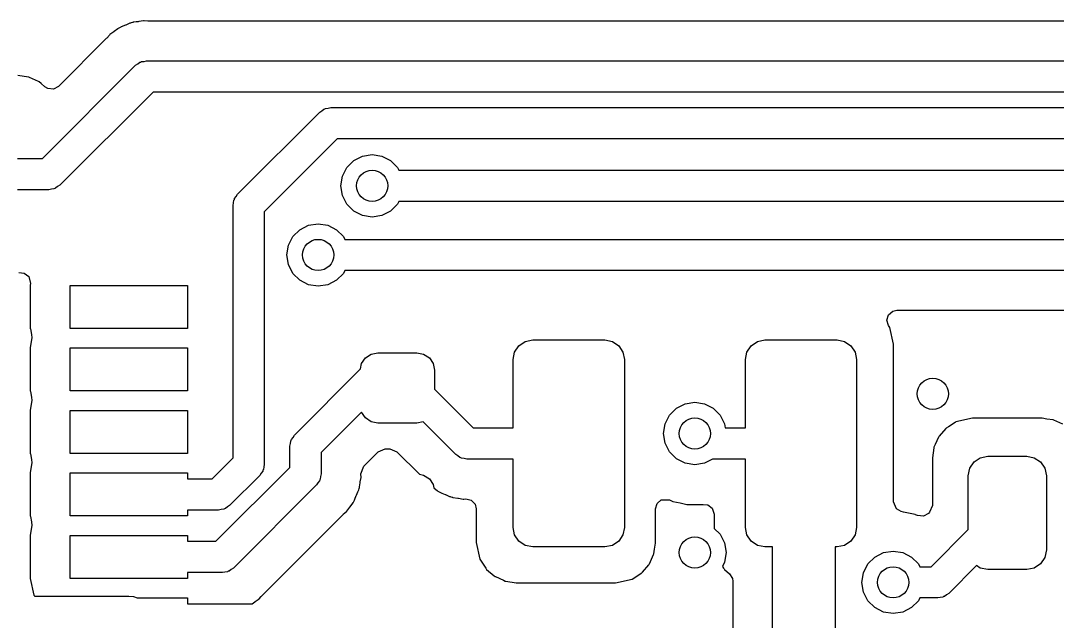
# Model space of a CAD drawing. Extents: x 0.02 to 3.58, y -2.35 to 1.97.
# Drawn here: x 2.66 to 3.183, y 1.205 to 1.508 of the extents above; entities that cross this region are included whole.
import ezdxf

# ---------------------------------------------------------------- set-up
doc = ezdxf.new("R2010")
doc.units = 0
doc.header["$MEASUREMENT"] = 0
doc.layers.add('BLACK', color=7, linetype='CONTINUOUS')

msp = doc.modelspace()

# ---------------------------------------------------------------- linework, layer by layer
at = {"layer": 'BLACK', "linetype": 'CONTINUOUS'}
for p, q in [((2.71284, 1.50578), (2.71077, 1.505)), ((2.71308, 1.50588), (2.71284, 1.50578)), ((2.71511, 1.50677), (2.71308, 1.50588)), ((2.71538, 1.50689), (2.71511, 1.50677)), ((2.71511, 1.50677), (2.71511, 1.50677)), ((2.71568, 1.50694), (2.71538, 1.50689)), ((2.71578, 1.50697), (2.71568, 1.50694)), ((2.71642, 1.50715), (2.71578, 1.50697)), ((2.71652, 1.50717), (2.71642, 1.50715)), ((2.7168, 1.50728), (2.71652, 1.50717)), ((2.7171, 1.50732), (2.7168, 1.50728)), ((2.7183, 1.50746), (2.7171, 1.50732)), ((2.7171, 1.50732), (2.7171, 1.50732)), ((2.7193, 1.50758), (2.7183, 1.50746)), ((2.71956, 1.50762), (2.7193, 1.50758)), ((2.72203, 1.50805), (2.71956, 1.50762)), ((2.72233, 1.50803), (2.72203, 1.50805)), ((2.72419, 1.50791), (2.72233, 1.50803)), ((2.72233, 1.50803), (2.72233, 1.50803)), ((2.72453, 1.50789), (2.72419, 1.50791)), ((3.37917, 1.50789), (2.72453, 1.50789)), ((2.70473, 1.50085), (2.70339, 1.49934)), ((2.70493, 1.50107), (2.70473, 1.50085)), ((2.70473, 1.50085), (2.70473, 1.50085)), ((2.707, 1.5025), (2.70493, 1.50107)), ((2.70721, 1.50265), (2.707, 1.5025)), ((2.70897, 1.504), (2.70721, 1.50265)), ((2.7092, 1.50418), (2.70897, 1.504)), ((2.70897, 1.504), (2.70897, 1.504)), ((2.70948, 1.5043), (2.7092, 1.50418)), ((2.70957, 1.50435), (2.70948, 1.5043)), ((2.71015, 1.50468), (2.70957, 1.50435)), ((2.71024, 1.50472), (2.71015, 1.50468)), ((2.71049, 1.50489), (2.71024, 1.50472)), ((2.71077, 1.505), (2.71049, 1.50489)), ((2.71077, 1.505), (2.71077, 1.505)), ((2.70319, 1.49914), (2.67902, 1.47497)), ((2.70339, 1.49934), (2.70319, 1.49914)), ((2.67095, 1.43858), (2.71795, 1.48558)), ((2.71795, 1.48558), (2.71906, 1.48628)), ((2.71906, 1.48628), (2.72009, 1.4871)), ((2.72009, 1.4871), (2.72053, 1.4872)), ((2.72053, 1.4872), (2.72091, 1.48744)), ((2.72091, 1.48744), (2.72222, 1.48758)), ((2.72222, 1.48758), (2.7235, 1.48787)), ((2.7235, 1.48787), (3.38001, 1.48787)), ((2.6617, 1.47997), (2.65864, 1.48041)), ((2.66415, 1.47961), (2.6617, 1.47997)), ((2.66448, 1.47947), (2.66415, 1.47961)), ((2.66906, 1.47737), (2.66448, 1.47947)), ((2.66938, 1.47723), (2.66906, 1.47737)), ((2.66906, 1.47737), (2.66906, 1.47737)), ((2.67038, 1.47636), (2.66938, 1.47723)), ((2.67227, 1.47473), (2.67038, 1.47636)), ((2.67378, 1.47383), (2.67227, 1.47473)), ((2.67902, 1.47497), (2.67657, 1.47363)), ((2.67657, 1.47363), (2.67378, 1.47383)), ((2.72677, 1.47213), (2.67977, 1.42513)), ((3.37674, 1.47213), (2.72677, 1.47213)), ((2.8134, 1.46357), (2.81379, 1.46381)), ((2.81379, 1.46381), (2.8151, 1.46396)), ((2.8151, 1.46396), (2.81638, 1.46425)), ((2.81638, 1.46425), (3.30864, 1.46425)), ((2.76943, 1.42057), (2.81082, 1.46196)), ((2.81082, 1.46196), (2.81193, 1.46265)), ((2.81193, 1.46265), (2.81296, 1.46347)), ((2.81296, 1.46347), (2.8134, 1.46357)), ((2.81964, 1.4485), (2.78287, 1.41174)), ((3.30536, 1.4485), (2.81964, 1.4485)), ((2.65846, 1.43858), (2.67095, 1.43858)), ((2.82453, 1.43414), (2.82801, 1.43762)), ((2.82801, 1.43762), (2.8324, 1.43986)), ((2.8324, 1.43986), (2.83727, 1.44063)), ((2.83727, 1.44063), (2.84214, 1.43986)), ((2.84214, 1.43986), (2.84653, 1.43762)), ((2.84653, 1.43762), (2.85001, 1.43414)), ((2.82229, 1.42975), (2.82453, 1.43414)), ((2.85001, 1.43414), (2.85072, 1.43276)), ((2.85072, 1.43276), (3.24513, 1.43276)), ((2.82152, 1.42488), (2.82229, 1.42975)), ((2.67421, 1.42283), (2.65846, 1.42283)), ((2.67549, 1.42313), (2.67421, 1.42283)), ((2.6768, 1.42327), (2.67549, 1.42313)), ((2.67719, 1.42351), (2.6768, 1.42327)), ((2.67763, 1.42361), (2.67719, 1.42351)), ((2.67866, 1.42443), (2.67763, 1.42361)), ((2.67977, 1.42513), (2.67866, 1.42443)), ((2.82229, 1.42002), (2.82152, 1.42488)), ((2.76742, 1.4163), (2.76757, 1.4176)), ((2.76757, 1.4176), (2.76781, 1.41799)), ((2.76781, 1.41799), (2.76791, 1.41843)), ((2.76791, 1.41843), (2.76873, 1.41945)), ((2.76873, 1.41945), (2.76943, 1.42057)), ((2.82453, 1.41563), (2.82229, 1.42002)), ((2.85072, 1.41701), (2.85001, 1.41563)), ((3.24186, 1.41701), (2.85072, 1.41701)), ((2.76713, 1.41501), (2.76742, 1.4163)), ((2.76713, 1.28771), (2.76713, 1.41501)), ((2.78287, 1.41174), (2.78287, 1.28444)), ((2.82801, 1.41214), (2.82453, 1.41563)), ((2.8324, 1.4099), (2.82801, 1.41214)), ((2.84653, 1.41214), (2.84214, 1.4099)), ((2.85001, 1.41563), (2.84653, 1.41214)), ((2.83727, 1.40913), (2.8324, 1.4099)), ((2.84214, 1.4099), (2.83727, 1.40913)), ((2.79726, 1.39926), (2.80074, 1.40274)), ((2.80074, 1.40274), (2.80513, 1.40498)), ((2.80513, 1.40498), (2.81, 1.40575)), ((2.81, 1.40575), (2.81487, 1.40498)), ((2.81487, 1.40498), (2.81926, 1.40274)), ((2.81926, 1.40274), (2.82274, 1.39926)), ((2.79502, 1.39487), (2.79726, 1.39926)), ((2.82274, 1.39926), (2.82344, 1.39787)), ((2.82344, 1.39787), (3.24661, 1.39787)), ((2.79425, 1.39), (2.79502, 1.39487)), ((2.79502, 1.38513), (2.79425, 1.39)), ((2.65901, 1.3811), (2.6618, 1.3809)), ((2.6618, 1.3809), (2.66404, 1.37923)), ((2.79726, 1.38074), (2.79502, 1.38513)), ((2.80074, 1.37726), (2.79726, 1.38074)), ((2.82274, 1.38074), (2.81926, 1.37726)), ((2.82344, 1.38213), (2.82274, 1.38074)), ((3.24333, 1.38213), (2.82344, 1.38213)), ((2.66404, 1.37923), (2.66498, 1.37555)), ((2.66498, 1.37555), (2.66487, 1.37478)), ((2.80513, 1.37502), (2.80074, 1.37726)), ((2.81, 1.37425), (2.80513, 1.37502)), ((2.81487, 1.37502), (2.81, 1.37425)), ((2.81926, 1.37726), (2.81487, 1.37502)), ((2.66487, 1.37478), (2.66484, 1.37461)), ((2.66484, 1.37461), (2.66484, 1.35295)), ((2.66487, 1.37478), (2.66487, 1.37478)), ((2.68504, 1.35295), (2.68504, 1.37461)), ((2.68504, 1.37461), (2.74409, 1.37461)), ((2.74409, 1.37461), (2.74409, 1.35295)), ((3.09689, 1.35715), (3.09768, 1.35983)), ((3.09768, 1.35983), (3.09979, 1.36166)), ((3.09979, 1.36166), (3.10185, 1.36211)), ((3.10185, 1.36211), (3.23298, 1.36211)), ((3.09768, 1.35446), (3.09689, 1.35715)), ((3.09837, 1.35339), (3.09768, 1.35446)), ((2.66484, 1.35295), (2.6649, 1.35269)), ((2.6649, 1.35269), (2.6649, 1.35269)), ((2.6649, 1.35269), (2.6655, 1.34991)), ((2.6655, 1.34991), (2.66557, 1.34815)), ((2.74409, 1.35295), (2.68504, 1.35295)), ((3.1002, 1.345), (3.09837, 1.35339)), ((2.66557, 1.34815), (2.66487, 1.34329)), ((2.90914, 1.34109), (2.91127, 1.34428)), ((2.91127, 1.34428), (2.91446, 1.34642)), ((2.91446, 1.34642), (2.91823, 1.34717)), ((2.91823, 1.34717), (2.95465, 1.34717)), ((2.95465, 1.34717), (2.95841, 1.34642)), ((2.95841, 1.34642), (2.96161, 1.34428)), ((2.96161, 1.34428), (2.96374, 1.34109)), ((3.02626, 1.34109), (3.02839, 1.34428)), ((3.02839, 1.34428), (3.03159, 1.34642)), ((3.03159, 1.34642), (3.03535, 1.34717)), ((3.03535, 1.34717), (3.07177, 1.34717)), ((3.07177, 1.34717), (3.07554, 1.34642)), ((3.07554, 1.34642), (3.07873, 1.34428)), ((3.07873, 1.34428), (3.08086, 1.34109)), ((3.1002, 1.26554), (3.1002, 1.345)), ((2.66487, 1.34329), (2.66484, 1.34311)), ((2.66484, 1.34311), (2.66484, 1.32146)), ((2.66487, 1.34329), (2.66487, 1.34329)), ((2.68504, 1.32146), (2.68504, 1.34311)), ((2.68504, 1.34311), (2.74409, 1.34311)), ((2.74409, 1.34311), (2.74409, 1.32146)), ((2.83389, 1.33813), (2.83677, 1.34005)), ((2.83677, 1.34005), (2.84016, 1.34073)), ((2.84016, 1.34073), (2.85984, 1.34073)), ((2.85984, 1.34073), (2.86323, 1.34005)), ((2.86323, 1.34005), (2.86611, 1.33813)), ((2.90839, 1.33732), (2.90914, 1.34109)), ((2.96374, 1.34109), (2.96449, 1.33732)), ((3.02551, 1.33732), (3.02626, 1.34109)), ((3.08086, 1.34109), (3.08161, 1.33732)), ((2.83144, 1.33257), (2.83197, 1.33526)), ((2.83197, 1.33526), (2.83389, 1.33813)), ((2.86611, 1.33813), (2.86803, 1.33526)), ((2.86803, 1.33526), (2.8687, 1.33187)), ((2.90839, 1.30287), (2.90839, 1.33732)), ((2.96449, 1.33732), (2.96449, 1.25268)), ((3.02551, 1.30287), (3.02551, 1.33732)), ((3.08161, 1.33732), (3.08161, 1.25268)), ((2.79805, 1.29919), (2.83144, 1.33257)), ((2.8687, 1.33187), (2.8687, 1.32243)), ((2.66484, 1.32146), (2.6649, 1.3212)), ((2.6649, 1.3212), (2.6649, 1.3212)), ((2.6649, 1.3212), (2.6655, 1.31841)), ((2.6655, 1.31841), (2.66557, 1.31665)), ((2.74409, 1.32146), (2.68504, 1.32146)), ((2.8687, 1.32243), (2.88826, 1.30287)), ((2.66557, 1.31665), (2.66487, 1.31179)), ((2.98726, 1.30926), (2.99074, 1.31274)), ((2.99074, 1.31274), (2.99513, 1.31498)), ((2.99513, 1.31498), (3, 1.31575)), ((3, 1.31575), (3.00487, 1.31498)), ((3.00487, 1.31498), (3.00926, 1.31274)), ((3.00926, 1.31274), (3.01274, 1.30926)), ((2.66487, 1.31179), (2.66484, 1.31161)), ((2.66484, 1.31161), (2.66484, 1.28996)), ((2.66487, 1.31179), (2.66487, 1.31179)), ((2.68504, 1.28996), (2.68504, 1.31161)), ((2.68504, 1.31161), (2.74409, 1.31161)), ((2.74409, 1.31161), (2.74409, 1.28996)), ((2.83196, 1.31083), (2.8115, 1.29036)), ((2.83197, 1.31076), (2.83196, 1.31083)), ((2.83389, 1.30789), (2.83197, 1.31076)), ((2.83677, 1.30597), (2.83389, 1.30789)), ((2.98502, 1.30487), (2.98726, 1.30926)), ((3.01274, 1.30926), (3.01498, 1.30487)), ((3.14, 1.3077), (3.13161, 1.30587)), ((3.175, 1.3077), (3.14, 1.3077)), ((3.17517, 1.30767), (3.175, 1.3077)), ((3.17518, 1.30767), (3.17517, 1.30767)), ((3.17759, 1.30732), (3.17518, 1.30767)), ((3.18069, 1.30688), (3.17759, 1.30732)), ((2.84016, 1.3053), (2.83677, 1.30597)), ((2.85984, 1.3053), (2.84016, 1.3053)), ((2.86295, 1.30591), (2.85984, 1.3053)), ((2.87943, 1.28943), (2.86295, 1.30591)), ((2.88826, 1.30287), (2.90839, 1.30287)), ((2.98425, 1.3), (2.98502, 1.30487)), ((3.01498, 1.30487), (3.01529, 1.30287)), ((3.01529, 1.30287), (3.02551, 1.30287)), ((3.12654, 1.3025), (3.12324, 1.29869)), ((3.12677, 1.30276), (3.12654, 1.3025)), ((3.12654, 1.3025), (3.12654, 1.3025)), ((3.12786, 1.30346), (3.12677, 1.30276)), ((3.13124, 1.30563), (3.12786, 1.30346)), ((3.13161, 1.30587), (3.13124, 1.30563)), ((3.13124, 1.30563), (3.13124, 1.30563)), ((3.18101, 1.30673), (3.18069, 1.30688)), ((3.1856, 1.30464), (3.18101, 1.30673)), ((2.79619, 1.29622), (2.79643, 1.29661)), ((2.79643, 1.29661), (2.79653, 1.29705)), ((2.79653, 1.29705), (2.79736, 1.29808)), ((2.79736, 1.29808), (2.79805, 1.29919)), ((2.98502, 1.29513), (2.98425, 1.3)), ((3.12286, 1.2981), (3.12118, 1.29441)), ((3.12301, 1.29842), (3.12286, 1.2981)), ((3.12286, 1.2981), (3.12286, 1.2981)), ((3.12324, 1.29869), (3.12301, 1.29842)), ((3.12324, 1.29869), (3.12324, 1.29869)), ((2.79575, 1.29364), (2.79604, 1.29492)), ((2.79575, 1.28293), (2.79575, 1.29364)), ((2.79604, 1.29492), (2.79619, 1.29622)), ((2.8403, 1.29085), (2.84381, 1.2923)), ((2.84381, 1.2923), (2.84619, 1.2923)), ((2.84619, 1.2923), (2.8497, 1.29085)), ((2.98726, 1.29074), (2.98502, 1.29513)), ((3.12057, 1.29284), (3.11984, 1.28776)), ((3.12062, 1.29319), (3.12057, 1.29284)), ((3.12118, 1.29441), (3.12062, 1.29319)), ((2.66484, 1.28996), (2.6649, 1.2897)), ((2.6649, 1.2897), (2.6649, 1.2897)), ((2.6649, 1.2897), (2.6655, 1.28692)), ((2.6655, 1.28692), (2.66557, 1.28516)), ((2.74409, 1.28996), (2.68504, 1.28996)), ((2.75658, 1.27717), (2.76713, 1.28771)), ((2.8115, 1.29036), (2.8115, 1.27965)), ((2.833, 1.28355), (2.8403, 1.29085)), ((2.8497, 1.29085), (2.8611, 1.27946)), ((2.88055, 1.28873), (2.87943, 1.28943)), ((2.88157, 1.28791), (2.88055, 1.28873)), ((2.88201, 1.28781), (2.88157, 1.28791)), ((2.8824, 1.28757), (2.88201, 1.28781)), ((2.8837, 1.28742), (2.8824, 1.28757)), ((2.88499, 1.28713), (2.8837, 1.28742)), ((2.90839, 1.28713), (2.88499, 1.28713)), ((2.90839, 1.25268), (2.90839, 1.28713)), ((2.99074, 1.28726), (2.98726, 1.29074)), ((2.99513, 1.28502), (2.99074, 1.28726)), ((3.00899, 1.28713), (3.00487, 1.28502)), ((3.02551, 1.28713), (3.00899, 1.28713)), ((3.02551, 1.25268), (3.02551, 1.28713)), ((3.11984, 1.28776), (3.1198, 1.2875)), ((3.1198, 1.2875), (3.1198, 1.26381)), ((3.1408, 1.28566), (3.14399, 1.28779)), ((3.14399, 1.28779), (3.14776, 1.28854)), ((3.14776, 1.28854), (3.16744, 1.28854)), ((3.16744, 1.28854), (3.17121, 1.28779)), ((3.17121, 1.28779), (3.1744, 1.28566)), ((2.66557, 1.28516), (2.66487, 1.28029)), ((2.75849, 1.24567), (2.79575, 1.28293)), ((2.78209, 1.28102), (2.78127, 1.27999)), ((2.78219, 1.28146), (2.78209, 1.28102)), ((2.78243, 1.28185), (2.78219, 1.28146)), ((2.78258, 1.28315), (2.78243, 1.28185)), ((2.78287, 1.28444), (2.78258, 1.28315)), ((2.83155, 1.27975), (2.833, 1.28355)), ((3, 1.28425), (2.99513, 1.28502)), ((3.00487, 1.28502), (3, 1.28425)), ((3.13791, 1.2787), (3.13866, 1.28247)), ((3.13866, 1.28247), (3.1408, 1.28566)), ((3.1744, 1.28566), (3.17653, 1.28247)), ((3.17653, 1.28247), (3.17728, 1.2787)), ((2.66487, 1.28029), (2.66484, 1.28012)), ((2.66484, 1.28012), (2.66484, 1.25846)), ((2.66487, 1.28029), (2.66487, 1.28029)), ((2.68504, 1.25846), (2.68504, 1.28012)), ((2.68504, 1.28012), (2.74409, 1.28012)), ((2.74409, 1.28012), (2.74409, 1.27717)), ((2.74409, 1.27717), (2.75658, 1.27717)), ((2.78057, 1.27888), (2.7654, 1.26371)), ((2.78127, 1.27999), (2.78057, 1.27888)), ((2.81071, 1.27624), (2.80989, 1.27521)), ((2.81081, 1.27668), (2.81071, 1.27624)), ((2.81105, 1.27706), (2.81081, 1.27668)), ((2.8112, 1.27837), (2.81105, 1.27706)), ((2.8115, 1.27965), (2.8112, 1.27837)), ((2.8312, 1.27543), (2.83123, 1.27558)), ((2.83123, 1.27558), (2.83166, 1.2779)), ((2.83166, 1.2779), (2.83155, 1.27975)), ((2.8611, 1.27946), (2.86323, 1.27903)), ((2.86323, 1.27903), (2.86611, 1.27711)), ((2.86611, 1.27711), (2.86803, 1.27424)), ((3.13791, 1.25155), (3.13791, 1.2787)), ((3.17728, 1.2787), (3.17728, 1.2413)), ((2.80919, 1.2741), (2.76731, 1.23222)), ((2.80989, 1.27521), (2.80919, 1.2741)), ((2.82939, 1.26897), (2.83011, 1.27055)), ((2.83011, 1.27055), (2.83043, 1.27126)), ((2.83043, 1.27126), (2.83048, 1.27156)), ((2.83048, 1.27156), (2.83051, 1.27166)), ((2.83051, 1.27166), (2.8307, 1.2723)), ((2.8307, 1.2723), (2.83072, 1.2724)), ((2.83072, 1.2724), (2.83083, 1.27268)), ((2.83083, 1.27268), (2.8309, 1.27319)), ((2.8309, 1.27319), (2.83116, 1.27517)), ((2.83116, 1.27517), (2.8312, 1.27543)), ((2.86803, 1.27424), (2.86835, 1.27261)), ((2.86835, 1.27261), (2.86847, 1.27252)), ((2.86847, 1.27252), (2.87008, 1.27126)), ((2.87008, 1.27126), (2.87045, 1.27097)), ((2.87045, 1.27097), (2.87072, 1.27085)), ((2.87072, 1.27085), (2.87081, 1.27079)), ((2.87081, 1.27079), (2.87139, 1.27047)), ((2.87139, 1.27047), (2.87148, 1.27042)), ((2.87148, 1.27042), (2.87173, 1.27024)), ((2.82747, 1.26488), (2.82765, 1.26511)), ((2.82765, 1.26511), (2.82777, 1.26538)), ((2.82777, 1.26538), (2.82783, 1.26547)), ((2.82783, 1.26547), (2.82816, 1.26605)), ((2.82816, 1.26605), (2.82821, 1.26615)), ((2.82821, 1.26615), (2.82838, 1.26639)), ((2.82838, 1.26639), (2.8286, 1.26696)), ((2.8286, 1.26696), (2.82929, 1.26873)), ((2.82929, 1.26873), (2.82939, 1.26897)), ((2.87173, 1.27024), (2.872, 1.27014)), ((2.872, 1.27014), (2.872, 1.27014)), ((2.872, 1.27014), (2.87245, 1.26996)), ((2.87245, 1.26996), (2.87407, 1.26933)), ((2.87407, 1.26933), (2.87431, 1.26923)), ((2.87431, 1.26923), (2.87633, 1.26832)), ((2.87633, 1.26832), (2.87633, 1.26832)), ((2.87633, 1.26832), (2.8766, 1.26819)), ((2.8766, 1.26819), (2.87689, 1.26814)), ((2.87689, 1.26814), (2.87699, 1.26811)), ((2.87699, 1.26811), (2.87763, 1.26793)), ((2.87763, 1.26793), (2.87774, 1.2679)), ((2.87774, 1.2679), (2.87801, 1.26779)), ((2.87801, 1.26779), (2.88051, 1.26746)), ((2.88051, 1.26746), (2.88076, 1.26742)), ((2.88076, 1.26742), (2.88324, 1.26696)), ((2.88324, 1.26696), (2.88353, 1.26698)), ((2.88353, 1.26698), (2.88456, 1.26704)), ((2.88353, 1.26698), (2.88353, 1.26698)), ((2.88456, 1.26704), (2.88728, 1.26641)), ((2.88728, 1.26641), (2.88923, 1.26441)), ((2.98098, 1.26471), (2.9831, 1.26654)), ((2.9831, 1.26654), (2.98718, 1.26656)), ((2.98718, 1.26656), (2.98865, 1.2659)), ((2.98865, 1.2659), (2.98865, 1.2659)), ((2.98865, 1.2659), (2.98889, 1.2658)), ((2.98889, 1.2658), (2.99256, 1.26501)), ((3.10167, 1.26202), (3.1002, 1.26554)), ((2.75984, 1.26142), (2.74409, 1.26142)), ((2.74409, 1.26142), (2.74409, 1.25846)), ((2.76112, 1.26171), (2.75984, 1.26142)), ((2.76243, 1.26186), (2.76112, 1.26171)), ((2.76282, 1.2621), (2.76243, 1.26186)), ((2.76326, 1.2622), (2.76282, 1.2621)), ((2.76429, 1.26302), (2.76326, 1.2622)), ((2.7654, 1.26371), (2.76429, 1.26302)), ((2.82287, 1.25945), (2.82427, 1.26067)), ((2.82427, 1.26067), (2.8245, 1.26087)), ((2.8245, 1.26087), (2.82594, 1.26293)), ((2.82594, 1.26293), (2.8261, 1.26313)), ((2.8261, 1.26313), (2.82747, 1.26488)), ((2.82747, 1.26488), (2.82747, 1.26488)), ((2.88923, 1.26441), (2.8898, 1.26209)), ((2.8898, 1.26209), (2.8898, 1.245)), ((2.9802, 1.26203), (2.98098, 1.26471)), ((2.9802, 1.245), (2.9802, 1.26203)), ((2.99256, 1.26501), (2.99599, 1.26429)), ((2.99599, 1.26429), (2.99599, 1.26429)), ((2.99599, 1.26429), (2.99624, 1.26423)), ((2.99624, 1.26423), (3.00376, 1.26423)), ((3.00376, 1.26423), (3.00401, 1.26429)), ((3.00401, 1.26429), (3.00427, 1.26431)), ((3.00427, 1.26431), (3.00428, 1.26421)), ((3.00428, 1.26421), (3.0066, 1.26403)), ((3.0066, 1.26403), (3.00883, 1.26235)), ((3.00883, 1.26235), (3.0098, 1.25939)), ((3.10413, 1.26069), (3.10167, 1.26202)), ((3.10527, 1.26045), (3.10413, 1.26069)), ((3.11111, 1.2592), (3.10527, 1.26045)), ((3.11835, 1.2603), (3.11778, 1.25972)), ((3.1198, 1.26381), (3.11835, 1.2603)), ((2.66484, 1.25846), (2.6649, 1.2582)), ((2.6649, 1.2582), (2.6649, 1.2582)), ((2.6649, 1.2582), (2.6655, 1.25542)), ((2.6655, 1.25542), (2.66557, 1.25366)), ((2.74409, 1.25846), (2.68504, 1.25846)), ((2.78207, 1.21866), (2.82262, 1.25922)), ((2.82262, 1.25922), (2.82287, 1.25945)), ((3.0098, 1.25939), (3.0098, 1.25219)), ((3.11135, 1.2591), (3.11111, 1.2592)), ((3.11225, 1.2587), (3.11135, 1.2591)), ((3.11135, 1.2591), (3.11135, 1.2591)), ((3.11532, 1.25838), (3.11225, 1.2587)), ((3.11778, 1.25972), (3.11532, 1.25838)), ((2.66557, 1.25366), (2.66487, 1.2488)), ((2.90914, 1.24891), (2.90839, 1.25268)), ((2.96449, 1.25268), (2.96374, 1.24891)), ((3.0098, 1.25219), (3.01274, 1.24926)), ((3.02626, 1.24891), (3.02551, 1.25268)), ((3.08161, 1.25268), (3.08086, 1.24891)), ((3.11924, 1.23287), (3.13791, 1.25155)), ((2.66487, 1.2488), (2.66484, 1.24862)), ((2.66484, 1.24862), (2.66484, 1.22697)), ((2.66487, 1.2488), (2.66487, 1.2488)), ((2.68504, 1.22697), (2.68504, 1.24862)), ((2.68504, 1.24862), (2.74409, 1.24862)), ((2.74409, 1.24862), (2.74409, 1.24567)), ((2.74409, 1.24567), (2.75849, 1.24567)), ((2.8898, 1.245), (2.89163, 1.23661)), ((2.91127, 1.24572), (2.90914, 1.24891)), ((2.91446, 1.24358), (2.91127, 1.24572)), ((2.96161, 1.24572), (2.95841, 1.24358)), ((2.96374, 1.24891), (2.96161, 1.24572)), ((2.97972, 1.24168), (2.98017, 1.24482)), ((2.98017, 1.24483), (2.9802, 1.245)), ((2.98017, 1.24482), (2.98017, 1.24483)), ((3.01274, 1.24926), (3.01498, 1.24487)), ((3.01498, 1.24487), (3.01575, 1.24)), ((3.02839, 1.24572), (3.02626, 1.24891)), ((3.03159, 1.24358), (3.02839, 1.24572)), ((3.07873, 1.24572), (3.07554, 1.24358)), ((3.08086, 1.24891), (3.07873, 1.24572)), ((2.91823, 1.24283), (2.91446, 1.24358)), ((2.95465, 1.24283), (2.91823, 1.24283)), ((2.95841, 1.24358), (2.95465, 1.24283)), ((2.97714, 1.2344), (2.97923, 1.23899)), ((2.97923, 1.23899), (2.97938, 1.23931)), ((2.97938, 1.23931), (2.97972, 1.24168)), ((3.01575, 1.24), (3.01498, 1.23513)), ((3.03535, 1.24283), (3.03159, 1.24358)), ((3.03925, 1.24283), (3.03535, 1.24283)), ((3.03925, 1.195), (3.03925, 1.24283)), ((3.07177, 1.24283), (3.07075, 1.24283)), ((3.07075, 1.24283), (3.07075, 1.20152)), ((3.07554, 1.24358), (3.07177, 1.24283)), ((3.09074, 1.23774), (3.09513, 1.23998)), ((3.09513, 1.23998), (3.1, 1.24075)), ((3.1, 1.24075), (3.10487, 1.23998)), ((3.10487, 1.23998), (3.10926, 1.23774)), ((3.17728, 1.2413), (3.17653, 1.23753)), ((2.89163, 1.23661), (2.89187, 1.23624)), ((2.89187, 1.23624), (2.89187, 1.23624)), ((2.89187, 1.23624), (2.89454, 1.23207)), ((2.97357, 1.23014), (2.97676, 1.23381)), ((2.97676, 1.23381), (2.97699, 1.23408)), ((2.97676, 1.23381), (2.97676, 1.23381)), ((2.97699, 1.23408), (2.97714, 1.2344)), ((2.97714, 1.2344), (2.97714, 1.2344)), ((3.01498, 1.23513), (3.01392, 1.23305)), ((3.08502, 1.22987), (3.08726, 1.23426)), ((3.08726, 1.23426), (3.09074, 1.23774)), ((3.10926, 1.23774), (3.11274, 1.23426)), ((3.11274, 1.23426), (3.11344, 1.23287)), ((3.1744, 1.23434), (3.17121, 1.23221)), ((3.17653, 1.23753), (3.1744, 1.23434)), ((2.76175, 1.22992), (2.74409, 1.22992)), ((2.74409, 1.22992), (2.74409, 1.22697)), ((2.76304, 1.23021), (2.76175, 1.22992)), ((2.76434, 1.23036), (2.76304, 1.23021)), ((2.76473, 1.2306), (2.76434, 1.23036)), ((2.76517, 1.2307), (2.76473, 1.2306)), ((2.7662, 1.23152), (2.76517, 1.2307)), ((2.76731, 1.23222), (2.7662, 1.23152)), ((2.89454, 1.23207), (2.89474, 1.23177)), ((2.89474, 1.23177), (2.895, 1.23154)), ((2.895, 1.23154), (2.895, 1.23154)), ((2.895, 1.23154), (2.89881, 1.22824)), ((2.96919, 1.22715), (2.97293, 1.22954)), ((2.97293, 1.22954), (2.97323, 1.22974)), ((2.97293, 1.22954), (2.97293, 1.22954)), ((2.97323, 1.22974), (2.97357, 1.23014)), ((3.01392, 1.23305), (3.01454, 1.23207)), ((3.01454, 1.23207), (3.01474, 1.23177)), ((3.01474, 1.23177), (3.015, 1.23154)), ((3.015, 1.23154), (3.015, 1.23154)), ((3.015, 1.23154), (3.01752, 1.22936)), ((3.01752, 1.22936), (3.01903, 1.22701)), ((3.08425, 1.225), (3.08502, 1.22987)), ((3.11344, 1.23287), (3.11924, 1.23287)), ((3.1421, 1.23347), (3.12806, 1.21942)), ((3.14399, 1.23221), (3.1421, 1.23347)), ((3.14776, 1.23146), (3.14399, 1.23221)), ((3.16744, 1.23146), (3.14776, 1.23146)), ((3.17121, 1.23221), (3.16744, 1.23146)), ((2.66484, 1.22697), (2.66667, 1.21858)), ((2.74409, 1.22697), (2.68504, 1.22697)), ((2.89881, 1.22824), (2.89881, 1.22824)), ((2.89881, 1.22824), (2.89908, 1.22801)), ((2.89908, 1.22801), (2.8994, 1.22786)), ((2.8994, 1.22786), (2.8994, 1.22786)), ((2.8994, 1.22786), (2.90343, 1.22603)), ((2.90343, 1.22603), (2.90431, 1.22562)), ((2.90431, 1.22562), (2.90466, 1.22557)), ((2.90466, 1.22557), (2.90982, 1.22483)), ((2.90982, 1.22483), (2.90983, 1.22483)), ((2.90983, 1.22483), (2.91, 1.2248)), ((2.91, 1.2248), (2.96, 1.2248)), ((2.96, 1.2248), (2.96839, 1.22663)), ((2.96839, 1.22663), (2.96919, 1.22715)), ((3.01903, 1.22701), (3.01923, 1.22561)), ((3.01923, 1.22561), (3.01923, 1.1982)), ((3.08502, 1.22013), (3.08425, 1.225)), ((2.66667, 1.21858), (2.66691, 1.2182)), ((2.66691, 1.2182), (2.66691, 1.2182)), ((2.66691, 1.2182), (2.66697, 1.21811)), ((2.66697, 1.21811), (2.71457, 1.21811)), ((2.71457, 1.21811), (2.71686, 1.21789)), ((2.78127, 1.21778), (2.78187, 1.21845)), ((2.78187, 1.21845), (2.78207, 1.21866)), ((3.08726, 1.21574), (3.08502, 1.22013)), ((3.12694, 1.21872), (3.12591, 1.2179)), ((3.12806, 1.21942), (3.12694, 1.21872)), ((2.71686, 1.21789), (2.71876, 1.21713)), ((2.71876, 1.21713), (2.74409, 1.21713)), ((2.74409, 1.21713), (2.74409, 1.21417)), ((2.74409, 1.21417), (2.77678, 1.21417)), ((2.77678, 1.21417), (2.77805, 1.21515)), ((2.77805, 1.21515), (2.77826, 1.2153)), ((2.77826, 1.2153), (2.78033, 1.21672)), ((2.78033, 1.21672), (2.78127, 1.21778)), ((3.09074, 1.21226), (3.08726, 1.21574)), ((3.11274, 1.21574), (3.10926, 1.21226)), ((3.11344, 1.21713), (3.11274, 1.21574)), ((3.1225, 1.21713), (3.11344, 1.21713)), ((3.12378, 1.21742), (3.1225, 1.21713)), ((3.12509, 1.21756), (3.12378, 1.21742)), ((3.12547, 1.2178), (3.12509, 1.21756)), ((3.12591, 1.2179), (3.12547, 1.2178)), ((3.09513, 1.21002), (3.09074, 1.21226)), ((3.1, 1.20925), (3.09513, 1.21002)), ((3.10487, 1.21002), (3.1, 1.20925)), ((3.10926, 1.21226), (3.10487, 1.21002))]:
    msp.add_line(p, q, dxfattribs=at)
at = {"layer": 'BLACK'}
for centre in [(2.83727, 1.42488), (2.81, 1.39), (3.12, 1.32), (3, 1.3), (3, 1.24), (3.1, 1.225)]:
    msp.add_circle(centre, 0.007874, dxfattribs=at)

doc.saveas('drawing.dxf')
